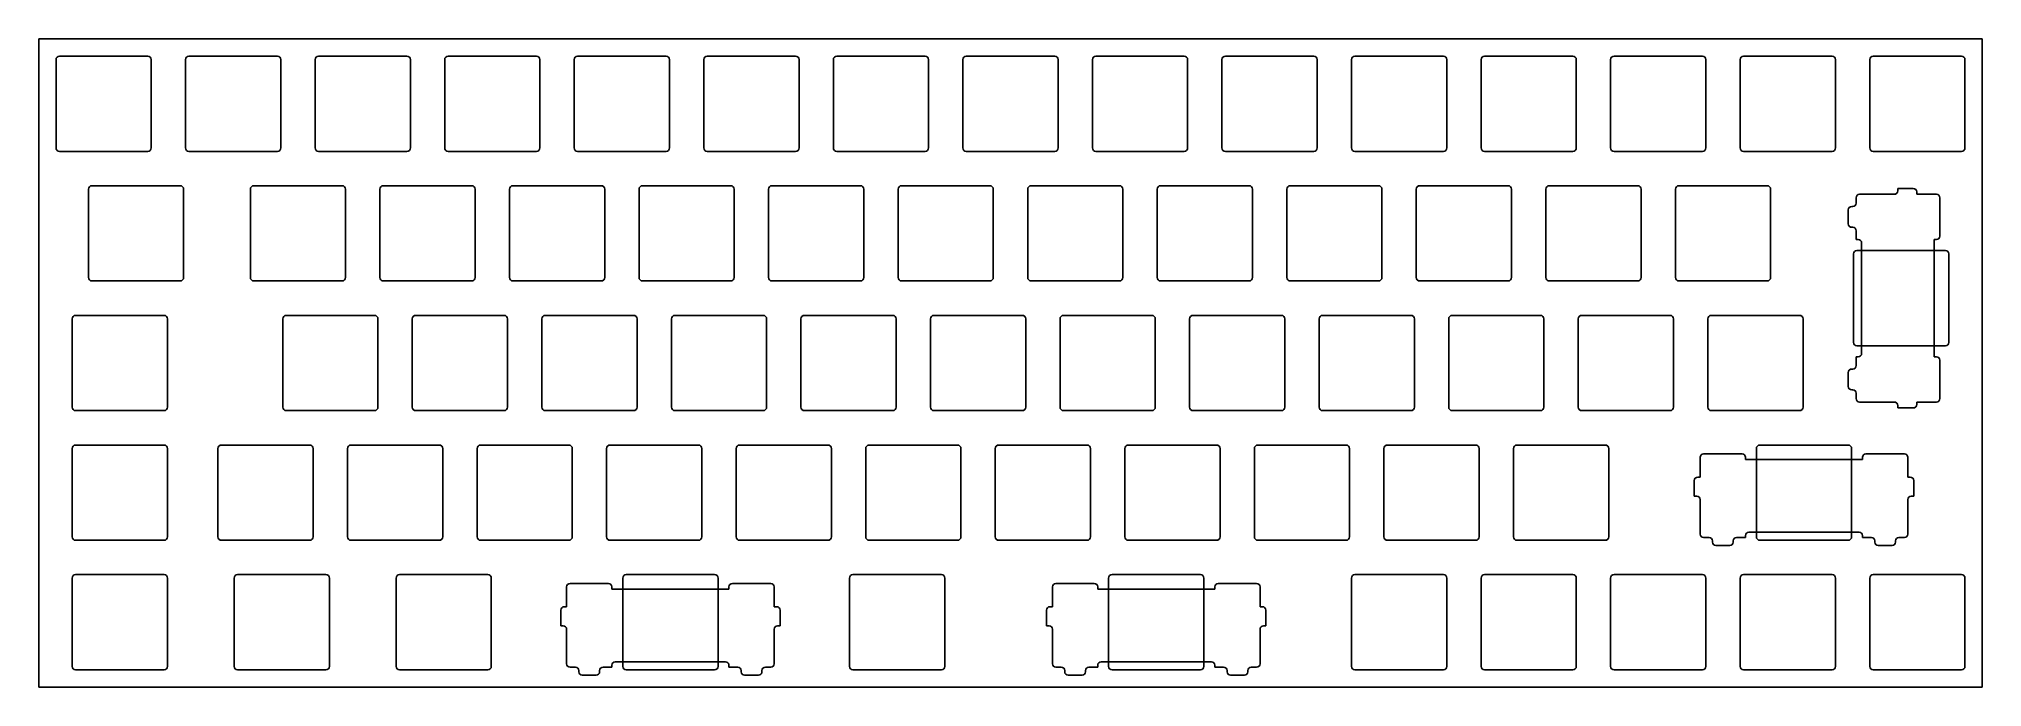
# Model space of a CAD drawing. Header units: millimetres. Extents: x 0 to 286, y -95 to 0.
import ezdxf

# ---------------------------------------------------------------- set-up
doc = ezdxf.new("R2010")
doc.units = ezdxf.units.MM

msp = doc.modelspace()

# ---------------------------------------------------------------- linework, layer by layer
for p, q in [((0, 0), (285.75, 0)), ((0, -95.25), (0, 0)), ((285.75, -95.25), (285.75, 0)), ((3.025, -2.525), (16.025, -2.525)), ((22.075, -2.525), (35.075, -2.525)), ((41.125, -2.525), (54.125, -2.525)), ((60.175, -2.525), (73.175, -2.525)), ((79.225, -2.525), (92.225, -2.525)), ((98.275, -2.525), (111.275, -2.525)), ((117.325, -2.525), (130.325, -2.525)), ((136.375, -2.525), (149.375, -2.525)), ((155.425, -2.525), (168.425, -2.525)), ((174.475, -2.525), (187.475, -2.525)), ((193.525, -2.525), (206.525, -2.525)), ((212.575, -2.525), (225.575, -2.525)), ((231.625, -2.525), (244.625, -2.525)), ((250.675, -2.525), (263.675, -2.525)), ((269.725, -2.525), (282.725, -2.525)), ((2.525, -3.025), (2.525, -16.025)), ((16.525, -3.025), (16.525, -16.025)), ((21.575, -3.025), (21.575, -16.025)), ((35.575, -3.025), (35.575, -16.025)), ((40.625, -3.025), (40.625, -16.025)), ((54.625, -3.025), (54.625, -16.025)), ((59.675, -3.025), (59.675, -16.025)), ((73.675, -3.025), (73.675, -16.025)), ((78.725, -3.025), (78.725, -16.025)), ((92.725, -3.025), (92.725, -16.025)), ((97.775, -3.025), (97.775, -16.025)), ((111.775, -3.025), (111.775, -16.025)), ((116.825, -3.025), (116.825, -16.025)), ((130.825, -3.025), (130.825, -16.025)), ((135.875, -3.025), (135.875, -16.025)), ((149.875, -3.025), (149.875, -16.025)), ((154.925, -3.025), (154.925, -16.025)), ((168.925, -3.025), (168.925, -16.025)), ((173.975, -3.025), (173.975, -16.025)), ((187.975, -3.025), (187.975, -16.025)), ((193.025, -3.025), (193.025, -16.025)), ((207.025, -3.025), (207.025, -16.025)), ((212.075, -3.025), (212.075, -16.025)), ((226.075, -3.025), (226.075, -16.025)), ((231.125, -3.025), (231.125, -16.025)), ((245.125, -3.025), (245.125, -16.025)), ((250.175, -3.025), (250.175, -16.025)), ((264.175, -3.025), (264.175, -16.025)), ((269.225, -3.025), (269.225, -16.025)), ((283.225, -3.025), (283.225, -16.025)), ((3.025, -16.525), (16.025, -16.525)), ((22.075, -16.525), (35.075, -16.525)), ((41.125, -16.525), (54.125, -16.525)), ((60.175, -16.525), (73.175, -16.525)), ((79.225, -16.525), (92.225, -16.525)), ((98.275, -16.525), (111.275, -16.525)), ((117.325, -16.525), (130.325, -16.525)), ((136.375, -16.525), (149.375, -16.525)), ((155.425, -16.525), (168.425, -16.525)), ((174.475, -16.525), (187.475, -16.525)), ((193.525, -16.525), (206.525, -16.525)), ((212.575, -16.525), (225.575, -16.525)), ((231.625, -16.525), (244.625, -16.525)), ((250.675, -16.525), (263.675, -16.525)), ((269.725, -16.525), (282.725, -16.525)), ((7.2875, -22.075), (7.2875, -35.075)), ((7.7875, -21.575), (20.7875, -21.575)), ((21.2875, -22.075), (21.2875, -35.075)), ((31.1, -22.075), (31.1, -35.075)), ((31.6, -21.575), (44.6, -21.575)), ((45.1, -22.075), (45.1, -35.075)), ((50.15, -22.075), (50.15, -35.075)), ((50.65, -21.575), (63.65, -21.575)), ((64.15, -22.075), (64.15, -35.075)), ((69.2, -22.075), (69.2, -35.075)), ((69.7, -21.575), (82.7, -21.575)), ((83.2, -22.075), (83.2, -35.075)), ((88.25, -22.075), (88.25, -35.075)), ((88.75, -21.575), (101.75, -21.575)), ((102.25, -22.075), (102.25, -35.075)), ((107.3, -22.075), (107.3, -35.075)), ((107.8, -21.575), (120.8, -21.575)), ((121.3, -22.075), (121.3, -35.075)), ((126.35, -22.075), (126.35, -35.075)), ((126.85, -21.575), (139.85, -21.575)), ((140.35, -22.075), (140.35, -35.075)), ((145.4, -22.075), (145.4, -35.075)), ((145.9, -21.575), (158.9, -21.575)), ((159.4, -22.075), (159.4, -35.075)), ((164.45, -22.075), (164.45, -35.075)), ((164.95, -21.575), (177.95, -21.575)), ((178.45, -22.075), (178.45, -35.075)), ((183.5, -22.075), (183.5, -35.075)), ((184, -21.575), (197, -21.575)), ((197.5, -22.075), (197.5, -35.075)), ((202.55, -22.075), (202.55, -35.075)), ((203.05, -21.575), (216.05, -21.575)), ((216.55, -22.075), (216.55, -35.075)), ((221.6, -22.075), (221.6, -35.075)), ((222.1, -21.575), (235.1, -21.575)), ((235.6, -22.075), (235.6, -35.075)), ((240.65, -22.075), (240.65, -35.075)), ((241.15, -21.575), (254.15, -21.575)), ((254.65, -22.075), (254.65, -35.075)), ((267.73975, -22.8346), (272.83575, -22.8346)), ((273.33575, -22.3346), (273.33575, -21.971)), ((273.33575, -21.971), (275.62975, -21.971)), ((276.12975, -22.471), (276.12975, -22.8346)), ((276.12975, -22.8346), (279.03335, -22.8346)), ((266.07135, -27.186), (266.07135, -25.138)), ((266.57135, -24.638), (266.73975, -24.638)), ((267.23975, -24.138), (267.23975, -23.3346)), ((279.53335, -23.3346), (279.53335, -28.9894)), ((266.73975, -27.686), (266.57135, -27.686)), ((267.23975, -29.4894), (267.23975, -28.186)), ((267.52715, -29.4894), (267.23975, -29.4894)), ((280.34375, -31.1), (267.34375, -31.1)), ((268.02715, -38.1), (268.02715, -29.9894)), ((279.03335, -29.4894), (278.72055, -29.4894)), ((278.72055, -29.4894), (278.72055, -38.1)), ((266.84375, -31.6), (266.84375, -44.6)), ((280.84375, -31.6), (280.84375, -44.6)), ((7.7875, -35.575), (20.7875, -35.575)), ((31.6, -35.575), (44.6, -35.575)), ((50.65, -35.575), (63.65, -35.575)), ((69.7, -35.575), (82.7, -35.575)), ((88.75, -35.575), (101.75, -35.575)), ((107.8, -35.575), (120.8, -35.575)), ((126.85, -35.575), (139.85, -35.575)), ((145.9, -35.575), (158.9, -35.575)), ((164.95, -35.575), (177.95, -35.575)), ((184, -35.575), (197, -35.575)), ((203.05, -35.575), (216.05, -35.575)), ((222.1, -35.575), (235.1, -35.575)), ((241.15, -35.575), (254.15, -35.575)), ((268.02715, -38.1), (268.02715, -46.2106)), ((278.72055, -46.7106), (278.72055, -38.1)), ((4.90625, -41.125), (4.90625, -54.125)), ((5.40625, -40.625), (18.40625, -40.625)), ((18.90625, -41.125), (18.90625, -54.125)), ((35.8625, -41.125), (35.8625, -54.125)), ((36.3625, -40.625), (49.3625, -40.625)), ((49.8625, -41.125), (49.8625, -54.125)), ((54.9125, -41.125), (54.9125, -54.125)), ((55.4125, -40.625), (68.4125, -40.625)), ((68.9125, -41.125), (68.9125, -54.125)), ((73.9625, -41.125), (73.9625, -54.125)), ((74.4625, -40.625), (87.4625, -40.625)), ((87.9625, -41.125), (87.9625, -54.125)), ((93.0125, -41.125), (93.0125, -54.125)), ((93.5125, -40.625), (106.5125, -40.625)), ((107.0125, -41.125), (107.0125, -54.125)), ((112.0625, -41.125), (112.0625, -54.125)), ((112.5625, -40.625), (125.5625, -40.625)), ((126.0625, -41.125), (126.0625, -54.125)), ((131.1125, -41.125), (131.1125, -54.125)), ((131.6125, -40.625), (144.6125, -40.625)), ((145.1125, -41.125), (145.1125, -54.125)), ((150.1625, -41.125), (150.1625, -54.125)), ((150.6625, -40.625), (163.6625, -40.625)), ((164.1625, -41.125), (164.1625, -54.125)), ((169.2125, -41.125), (169.2125, -54.125)), ((169.7125, -40.625), (182.7125, -40.625)), ((183.2125, -41.125), (183.2125, -54.125)), ((188.2625, -41.125), (188.2625, -54.125)), ((188.7625, -40.625), (201.7625, -40.625)), ((202.2625, -41.125), (202.2625, -54.125)), ((207.3125, -41.125), (207.3125, -54.125)), ((207.8125, -40.625), (220.8125, -40.625)), ((221.3125, -41.125), (221.3125, -54.125)), ((226.3625, -41.125), (226.3625, -54.125)), ((226.8625, -40.625), (239.8625, -40.625)), ((240.3625, -41.125), (240.3625, -54.125)), ((245.4125, -41.125), (245.4125, -54.125)), ((245.9125, -40.625), (258.9125, -40.625)), ((259.4125, -41.125), (259.4125, -54.125)), ((280.34375, -45.1), (267.34375, -45.1)), ((266.73975, -48.514), (266.57135, -48.514)), ((267.52715, -46.7106), (267.23975, -46.7106)), ((267.23975, -46.7106), (267.23975, -48.014)), ((279.03335, -46.7106), (278.72055, -46.7106)), ((279.53335, -52.8654), (279.53335, -47.2106)), ((266.07135, -49.014), (266.07135, -51.062)), ((266.57135, -51.562), (266.73975, -51.562)), ((267.23975, -52.062), (267.23975, -52.8654)), ((267.73975, -53.3654), (272.83575, -53.3654)), ((273.33575, -53.8654), (273.33575, -54.229)), ((273.33575, -54.229), (275.62975, -54.229)), ((276.12975, -53.729), (276.12975, -53.3654)), ((276.12975, -53.3654), (279.03335, -53.3654)), ((5.40625, -54.625), (18.40625, -54.625)), ((36.3625, -54.625), (49.3625, -54.625)), ((55.4125, -54.625), (68.4125, -54.625)), ((74.4625, -54.625), (87.4625, -54.625)), ((93.5125, -54.625), (106.5125, -54.625)), ((112.5625, -54.625), (125.5625, -54.625)), ((131.6125, -54.625), (144.6125, -54.625)), ((150.6625, -54.625), (163.6625, -54.625)), ((169.7125, -54.625), (182.7125, -54.625)), ((188.7625, -54.625), (201.7625, -54.625)), ((207.8125, -54.625), (220.8125, -54.625)), ((226.8625, -54.625), (239.8625, -54.625)), ((245.9125, -54.625), (258.9125, -54.625)), ((5.40625, -59.675), (18.40625, -59.675)), ((26.8375, -59.675), (39.8375, -59.675)), ((45.8875, -59.675), (58.8875, -59.675)), ((64.9375, -59.675), (77.9375, -59.675)), ((83.9875, -59.675), (96.9875, -59.675)), ((103.0375, -59.675), (116.0375, -59.675)), ((122.0875, -59.675), (135.0875, -59.675)), ((141.1375, -59.675), (154.1375, -59.675)), ((160.1875, -59.675), (173.1875, -59.675)), ((179.2375, -59.675), (192.2375, -59.675)), ((198.2875, -59.675), (211.2875, -59.675)), ((217.3375, -59.675), (230.3375, -59.675)), ((253.05625, -59.675), (266.05625, -59.675)), ((4.90625, -60.175), (4.90625, -73.175)), ((18.90625, -60.175), (18.90625, -73.175)), ((26.3375, -60.175), (26.3375, -73.175)), ((40.3375, -60.175), (40.3375, -73.175)), ((45.3875, -60.175), (45.3875, -73.175)), ((59.3875, -60.175), (59.3875, -73.175)), ((64.4375, -60.175), (64.4375, -73.175)), ((78.4375, -60.175), (78.4375, -73.175)), ((83.4875, -60.175), (83.4875, -73.175)), ((97.4875, -60.175), (97.4875, -73.175)), ((102.5375, -60.175), (102.5375, -73.175)), ((116.5375, -60.175), (116.5375, -73.175)), ((121.5875, -60.175), (121.5875, -73.175)), ((135.5875, -60.175), (135.5875, -73.175)), ((140.6375, -60.175), (140.6375, -73.175)), ((154.6375, -60.175), (154.6375, -73.175)), ((159.6875, -60.175), (159.6875, -73.175)), ((173.6875, -60.175), (173.6875, -73.175)), ((178.7375, -60.175), (178.7375, -73.175)), ((192.7375, -60.175), (192.7375, -73.175)), ((197.7875, -60.175), (197.7875, -73.175)), ((211.7875, -60.175), (211.7875, -73.175)), ((216.8375, -60.175), (216.8375, -73.175)), ((230.8375, -60.175), (230.8375, -73.175)), ((244.29085, -64.389), (244.29085, -61.4854)), ((244.79085, -60.9854), (250.44565, -60.9854)), ((250.94565, -61.4854), (250.94565, -61.7982)), ((250.94565, -61.7982), (259.55625, -61.7982)), ((252.55625, -60.175), (252.55625, -73.175)), ((268.16685, -61.7982), (259.55625, -61.7982)), ((266.55625, -60.175), (266.55625, -73.175)), ((268.16685, -61.4854), (268.16685, -61.7982)), ((274.32165, -60.9854), (268.66685, -60.9854)), ((274.82165, -64.389), (274.82165, -61.4854)), ((243.42725, -67.183), (243.42725, -64.889)), ((243.92725, -64.389), (244.29085, -64.389)), ((275.18525, -64.389), (274.82165, -64.389)), ((275.68525, -67.183), (275.68525, -64.889)), ((243.79085, -67.183), (243.42725, -67.183)), ((244.29085, -72.779), (244.29085, -67.683)), ((274.82165, -72.779), (274.82165, -67.683)), ((275.32165, -67.183), (275.68525, -67.183)), ((5.40625, -73.675), (18.40625, -73.675)), ((26.8375, -73.675), (39.8375, -73.675)), ((45.8875, -73.675), (58.8875, -73.675)), ((64.9375, -73.675), (77.9375, -73.675)), ((83.9875, -73.675), (96.9875, -73.675)), ((103.0375, -73.675), (116.0375, -73.675)), ((122.0875, -73.675), (135.0875, -73.675)), ((141.1375, -73.675), (154.1375, -73.675)), ((160.1875, -73.675), (173.1875, -73.675)), ((179.2375, -73.675), (192.2375, -73.675)), ((198.2875, -73.675), (211.2875, -73.675)), ((217.3375, -73.675), (230.3375, -73.675)), ((245.59425, -73.279), (244.79085, -73.279)), ((246.09425, -73.9474), (246.09425, -73.779)), ((249.14225, -73.779), (249.14225, -73.9474)), ((250.94565, -73.279), (249.64225, -73.279)), ((250.94565, -72.9916), (250.94565, -73.279)), ((259.55625, -72.4916), (251.44565, -72.4916)), ((253.05625, -73.675), (266.05625, -73.675)), ((259.55625, -72.4916), (267.66685, -72.4916)), ((268.16685, -72.9916), (268.16685, -73.279)), ((268.16685, -73.279), (269.47025, -73.279)), ((269.97025, -73.779), (269.97025, -73.9474)), ((273.01825, -73.9474), (273.01825, -73.779)), ((273.51825, -73.279), (274.32165, -73.279)), ((248.64225, -74.4474), (246.59425, -74.4474)), ((270.47025, -74.4474), (272.51825, -74.4474)), ((4.90625, -79.225), (4.90625, -92.225)), ((5.40625, -78.725), (18.40625, -78.725)), ((18.90625, -79.225), (18.90625, -92.225)), ((28.71875, -79.225), (28.71875, -92.225)), ((29.21875, -78.725), (42.21875, -78.725)), ((42.71875, -79.225), (42.71875, -92.225)), ((52.53125, -79.225), (52.53125, -92.225)), ((53.03125, -78.725), (66.03125, -78.725)), ((66.53125, -79.225), (66.53125, -92.225)), ((85.86875, -79.225), (85.86875, -92.225)), ((86.36875, -78.725), (99.36875, -78.725)), ((99.86875, -79.225), (99.86875, -92.225)), ((119.20625, -79.225), (119.20625, -92.225)), ((119.70625, -78.725), (132.70625, -78.725)), ((133.20625, -79.225), (133.20625, -92.225)), ((157.30625, -79.225), (157.30625, -92.225)), ((157.80625, -78.725), (170.80625, -78.725)), ((171.30625, -79.225), (171.30625, -92.225)), ((193.025, -79.225), (193.025, -92.225)), ((193.525, -78.725), (206.525, -78.725)), ((207.025, -79.225), (207.025, -92.225)), ((212.075, -79.225), (212.075, -92.225)), ((212.575, -78.725), (225.575, -78.725)), ((226.075, -79.225), (226.075, -92.225)), ((231.125, -79.225), (231.125, -92.225)), ((231.625, -78.725), (244.625, -78.725)), ((245.125, -79.225), (245.125, -92.225)), ((250.175, -79.225), (250.175, -92.225)), ((250.675, -78.725), (263.675, -78.725)), ((264.175, -79.225), (264.175, -92.225)), ((269.225, -79.225), (269.225, -92.225)), ((269.725, -78.725), (282.725, -78.725)), ((283.225, -79.225), (283.225, -92.225)), ((77.60335, -83.439), (77.60335, -80.5354)), ((78.10335, -80.0354), (83.75815, -80.0354)), ((84.25815, -80.5354), (84.25815, -80.8482)), ((84.25815, -80.8482), (92.86875, -80.8482)), ((101.47935, -80.8482), (92.86875, -80.8482)), ((101.47935, -80.5354), (101.47935, -80.8482)), ((107.63415, -80.0354), (101.97935, -80.0354)), ((108.13415, -83.439), (108.13415, -80.5354)), ((149.04085, -83.439), (149.04085, -80.5354)), ((149.54085, -80.0354), (155.19565, -80.0354)), ((155.69565, -80.5354), (155.69565, -80.8482)), ((155.69565, -80.8482), (164.30625, -80.8482)), ((172.91685, -80.8482), (164.30625, -80.8482)), ((172.91685, -80.5354), (172.91685, -80.8482)), ((179.07165, -80.0354), (173.41685, -80.0354)), ((179.57165, -83.439), (179.57165, -80.5354)), ((76.73975, -86.233), (76.73975, -83.939)), ((77.23975, -83.439), (77.60335, -83.439)), ((108.49775, -83.439), (108.13415, -83.439)), ((108.99775, -86.233), (108.99775, -83.939)), ((148.17725, -86.233), (148.17725, -83.939)), ((148.67725, -83.439), (149.04085, -83.439)), ((179.93525, -83.439), (179.57165, -83.439)), ((180.43525, -86.233), (180.43525, -83.939)), ((77.10335, -86.233), (76.73975, -86.233)), ((77.60335, -91.829), (77.60335, -86.733)), ((108.13415, -91.829), (108.13415, -86.733)), ((108.63415, -86.233), (108.99775, -86.233)), ((148.54085, -86.233), (148.17725, -86.233)), ((149.04085, -91.829), (149.04085, -86.733)), ((179.57165, -91.829), (179.57165, -86.733)), ((180.07165, -86.233), (180.43525, -86.233)), ((5.40625, -92.725), (18.40625, -92.725)), ((29.21875, -92.725), (42.21875, -92.725)), ((53.03125, -92.725), (66.03125, -92.725)), ((78.90675, -92.329), (78.10335, -92.329)), ((79.40675, -92.9974), (79.40675, -92.829)), ((81.95475, -93.4974), (79.90675, -93.4974)), ((82.45475, -92.829), (82.45475, -92.9974)), ((84.25815, -92.329), (82.95475, -92.329)), ((84.25815, -92.0416), (84.25815, -92.329)), ((92.86875, -91.5416), (84.75815, -91.5416)), ((86.36875, -92.725), (99.36875, -92.725)), ((92.86875, -91.5416), (100.97935, -91.5416)), ((101.47935, -92.0416), (101.47935, -92.329)), ((101.47935, -92.329), (102.78275, -92.329)), ((103.28275, -92.829), (103.28275, -92.9974)), ((103.78275, -93.4974), (105.83075, -93.4974)), ((106.33075, -92.9974), (106.33075, -92.829)), ((106.83075, -92.329), (107.63415, -92.329)), ((119.70625, -92.725), (132.70625, -92.725)), ((150.34425, -92.329), (149.54085, -92.329)), ((150.84425, -92.9974), (150.84425, -92.829)), ((153.39225, -93.4974), (151.34425, -93.4974)), ((153.89225, -92.829), (153.89225, -92.9974)), ((155.69565, -92.329), (154.39225, -92.329)), ((155.69565, -92.0416), (155.69565, -92.329)), ((164.30625, -91.5416), (156.19565, -91.5416)), ((157.80625, -92.725), (170.80625, -92.725)), ((164.30625, -91.5416), (172.41685, -91.5416)), ((172.91685, -92.0416), (172.91685, -92.329)), ((172.91685, -92.329), (174.22025, -92.329)), ((174.72025, -92.829), (174.72025, -92.9974)), ((175.22025, -93.4974), (177.26825, -93.4974)), ((177.76825, -92.9974), (177.76825, -92.829)), ((178.26825, -92.329), (179.07165, -92.329)), ((193.525, -92.725), (206.525, -92.725)), ((212.575, -92.725), (225.575, -92.725)), ((231.625, -92.725), (244.625, -92.725)), ((250.675, -92.725), (263.675, -92.725)), ((269.725, -92.725), (282.725, -92.725)), ((0, -95.25), (285.75, -95.25))]:
    msp.add_line(p, q)
for centre, start, end in [((3.025, -3.025), 90, 180), ((16.025, -3.025), 0, 90), ((22.075, -3.025), 90, 180), ((35.075, -3.025), 0, 90), ((41.125, -3.025), 90, 180), ((54.125, -3.025), 0, 90), ((60.175, -3.025), 90, 180), ((73.175, -3.025), 0, 90), ((79.225, -3.025), 90, 180), ((92.225, -3.025), 0, 90), ((98.275, -3.025), 90, 180), ((111.275, -3.025), 0, 90), ((117.325, -3.025), 90, 180), ((130.325, -3.025), 0, 90), ((136.375, -3.025), 90, 180), ((149.375, -3.025), 0, 90), ((155.425, -3.025), 90, 180), ((168.425, -3.025), 0, 90), ((174.475, -3.025), 90, 180), ((187.475, -3.025), 0, 90), ((193.525, -3.025), 90, 180), ((206.525, -3.025), 0, 90), ((212.575, -3.025), 90, 180), ((225.575, -3.025), 0, 90), ((231.625, -3.025), 90, 180), ((244.625, -3.025), 0, 90), ((250.675, -3.025), 90, 180), ((263.675, -3.025), 0, 90), ((269.725, -3.025), 90, 180), ((282.725, -3.025), 0, 90), ((3.025, -16.025), 180, 270), ((16.025, -16.025), 270, 0), ((22.075, -16.025), 180, 270), ((35.075, -16.025), 270, 0), ((41.125, -16.025), 180, 270), ((54.125, -16.025), 270, 0), ((60.175, -16.025), 180, 270), ((73.175, -16.025), 270, 0), ((79.225, -16.025), 180, 270), ((92.225, -16.025), 270, 0), ((98.275, -16.025), 180, 270), ((111.275, -16.025), 270, 0), ((117.325, -16.025), 180, 270), ((130.325, -16.025), 270, 0), ((136.375, -16.025), 180, 270), ((149.375, -16.025), 270, 0), ((155.425, -16.025), 180, 270), ((168.425, -16.025), 270, 0), ((174.475, -16.025), 180, 270), ((187.475, -16.025), 270, 0), ((193.525, -16.025), 180, 270), ((206.525, -16.025), 270, 0), ((212.575, -16.025), 180, 270), ((225.575, -16.025), 270, 0), ((231.625, -16.025), 180, 270), ((244.625, -16.025), 270, 0), ((250.675, -16.025), 180, 270), ((263.675, -16.025), 270, 0), ((269.725, -16.025), 180, 270), ((282.725, -16.025), 270, 0), ((7.7875, -22.075), 90, 180), ((20.7875, -22.075), 0, 90), ((31.6, -22.075), 90, 180), ((44.6, -22.075), 0, 90), ((50.65, -22.075), 90, 180), ((63.65, -22.075), 0, 90), ((69.7, -22.075), 90, 180), ((82.7, -22.075), 0, 90), ((88.75, -22.075), 90, 180), ((101.75, -22.075), 0, 90), ((107.8, -22.075), 90, 180), ((120.8, -22.075), 0, 90), ((126.85, -22.075), 90, 180), ((139.85, -22.075), 0, 90), ((145.9, -22.075), 90, 180), ((158.9, -22.075), 0, 90), ((164.95, -22.075), 90, 180), ((177.95, -22.075), 0, 90), ((184, -22.075), 90, 180), ((197, -22.075), 0, 90), ((203.05, -22.075), 90, 180), ((216.05, -22.075), 0, 90), ((222.1, -22.075), 90, 180), ((235.1, -22.075), 0, 90), ((241.15, -22.075), 90, 180), ((254.15, -22.075), 0, 90), ((267.73975, -23.3346), 90, 180), ((272.83575, -22.3346), 270, 0), ((275.62975, -22.471), 0, 90), ((279.03335, -23.3346), 0, 90), ((266.57135, -25.138), 90, 180), ((266.73975, -24.138), 270, 0), ((266.57135, -27.186), 180, 270), ((266.73975, -28.186), 0, 90), ((267.34375, -31.6), 90, 180), ((267.52715, -29.9894), 0, 90), ((279.03335, -28.9894), 270, 0), ((280.34375, -31.6), 0, 90), ((7.7875, -35.075), 180, 270), ((20.7875, -35.075), 270, 0), ((31.6, -35.075), 180, 270), ((44.6, -35.075), 270, 0), ((50.65, -35.075), 180, 270), ((63.65, -35.075), 270, 0), ((69.7, -35.075), 180, 270), ((82.7, -35.075), 270, 0), ((88.75, -35.075), 180, 270), ((101.75, -35.075), 270, 0), ((107.8, -35.075), 180, 270), ((120.8, -35.075), 270, 0), ((126.85, -35.075), 180, 270), ((139.85, -35.075), 270, 0), ((145.9, -35.075), 180, 270), ((158.9, -35.075), 270, 0), ((164.95, -35.075), 180, 270), ((177.95, -35.075), 270, 0), ((184, -35.075), 180, 270), ((197, -35.075), 270, 0), ((203.05, -35.075), 180, 270), ((216.05, -35.075), 270, 0), ((222.1, -35.075), 180, 270), ((235.1, -35.075), 270, 0), ((241.15, -35.075), 180, 270), ((254.15, -35.075), 270, 0), ((5.40625, -41.125), 90, 180), ((18.40625, -41.125), 0, 90), ((36.3625, -41.125), 90, 180), ((49.3625, -41.125), 0, 90), ((55.4125, -41.125), 90, 180), ((68.4125, -41.125), 0, 90), ((74.4625, -41.125), 90, 180), ((87.4625, -41.125), 0, 90), ((93.5125, -41.125), 90, 180), ((106.5125, -41.125), 0, 90), ((112.5625, -41.125), 90, 180), ((125.5625, -41.125), 0, 90), ((131.6125, -41.125), 90, 180), ((144.6125, -41.125), 0, 90), ((150.6625, -41.125), 90, 180), ((163.6625, -41.125), 0, 90), ((169.7125, -41.125), 90, 180), ((182.7125, -41.125), 0, 90), ((188.7625, -41.125), 90, 180), ((201.7625, -41.125), 0, 90), ((207.8125, -41.125), 90, 180), ((220.8125, -41.125), 0, 90), ((226.8625, -41.125), 90, 180), ((239.8625, -41.125), 0, 90), ((245.9125, -41.125), 90, 180), ((258.9125, -41.125), 0, 90), ((267.34375, -44.6), 180, 270), ((280.34375, -44.6), 270, 0), ((266.57135, -49.014), 90, 180), ((266.73975, -48.014), 270, 0), ((267.52715, -46.2106), 270, 0), ((279.03335, -47.2106), 0, 90), ((266.57135, -51.062), 180, 270), ((5.40625, -54.125), 180, 270), ((18.40625, -54.125), 270, 0), ((36.3625, -54.125), 180, 270), ((49.3625, -54.125), 270, 0), ((55.4125, -54.125), 180, 270), ((68.4125, -54.125), 270, 0), ((74.4625, -54.125), 180, 270), ((87.4625, -54.125), 270, 0), ((93.5125, -54.125), 180, 270), ((106.5125, -54.125), 270, 0), ((112.5625, -54.125), 180, 270), ((125.5625, -54.125), 270, 0), ((131.6125, -54.125), 180, 270), ((144.6125, -54.125), 270, 0), ((150.6625, -54.125), 180, 270), ((163.6625, -54.125), 270, 0), ((169.7125, -54.125), 180, 270), ((182.7125, -54.125), 270, 0), ((188.7625, -54.125), 180, 270), ((201.7625, -54.125), 270, 0), ((207.8125, -54.125), 180, 270), ((220.8125, -54.125), 270, 0), ((226.8625, -54.125), 180, 270), ((239.8625, -54.125), 270, 0), ((245.9125, -54.125), 180, 270), ((258.9125, -54.125), 270, 0), ((266.73975, -52.062), 0, 90), ((267.73975, -52.8654), 180, 270), ((272.83575, -53.8654), 0, 90), ((275.62975, -53.729), 270, 0), ((279.03335, -52.8654), 270, 0), ((5.40625, -60.175), 90, 180), ((18.40625, -60.175), 0, 90), ((26.8375, -60.175), 90, 180), ((39.8375, -60.175), 0, 90), ((45.8875, -60.175), 90, 180), ((58.8875, -60.175), 0, 90), ((64.9375, -60.175), 90, 180), ((77.9375, -60.175), 0, 90), ((83.9875, -60.175), 90, 180), ((96.9875, -60.175), 0, 90), ((103.0375, -60.175), 90, 180), ((116.0375, -60.175), 0, 90), ((122.0875, -60.175), 90, 180), ((135.0875, -60.175), 0, 90), ((141.1375, -60.175), 90, 180), ((154.1375, -60.175), 0, 90), ((160.1875, -60.175), 90, 180), ((173.1875, -60.175), 0, 90), ((179.2375, -60.175), 90, 180), ((192.2375, -60.175), 0, 90), ((198.2875, -60.175), 90, 180), ((211.2875, -60.175), 0, 90), ((217.3375, -60.175), 90, 180), ((230.3375, -60.175), 0, 90), ((253.05625, -60.175), 90, 180), ((266.05625, -60.175), 0, 90), ((244.79085, -61.4854), 90, 180), ((250.44565, -61.4854), 0, 90), ((268.66685, -61.4854), 90, 180), ((274.32165, -61.4854), 0, 90), ((243.92725, -64.889), 90, 180), ((275.18525, -64.889), 0, 90), ((243.79085, -67.683), 0, 90), ((275.32165, -67.683), 90, 180), ((5.40625, -73.175), 180, 270), ((18.40625, -73.175), 270, 0), ((26.8375, -73.175), 180, 270), ((39.8375, -73.175), 270, 0), ((45.8875, -73.175), 180, 270), ((58.8875, -73.175), 270, 0), ((64.9375, -73.175), 180, 270), ((77.9375, -73.175), 270, 0), ((83.9875, -73.175), 180, 270), ((96.9875, -73.175), 270, 0), ((103.0375, -73.175), 180, 270), ((116.0375, -73.175), 270, 0), ((122.0875, -73.175), 180, 270), ((135.0875, -73.175), 270, 0), ((141.1375, -73.175), 180, 270), ((154.1375, -73.175), 270, 0), ((160.1875, -73.175), 180, 270), ((173.1875, -73.175), 270, 0), ((179.2375, -73.175), 180, 270), ((192.2375, -73.175), 270, 0), ((198.2875, -73.175), 180, 270), ((211.2875, -73.175), 270, 0), ((217.3375, -73.175), 180, 270), ((230.3375, -73.175), 270, 0), ((244.79085, -72.779), 180, 270), ((245.59425, -73.779), 0, 90), ((246.59425, -73.9474), 180, 270), ((248.64225, -73.9474), 270, 0), ((249.64225, -73.779), 90, 180), ((251.44565, -72.9916), 90, 180), ((253.05625, -73.175), 180, 270), ((266.05625, -73.175), 270, 0), ((267.66685, -72.9916), 0, 90), ((269.47025, -73.779), 0, 90), ((270.47025, -73.9474), 180, 270), ((272.51825, -73.9474), 270, 0), ((273.51825, -73.779), 90, 180), ((274.32165, -72.779), 270, 0), ((5.40625, -79.225), 90, 180), ((18.40625, -79.225), 0, 90), ((29.21875, -79.225), 90, 180), ((42.21875, -79.225), 0, 90), ((53.03125, -79.225), 90, 180), ((66.03125, -79.225), 0, 90), ((86.36875, -79.225), 90, 180), ((99.36875, -79.225), 0, 90), ((119.70625, -79.225), 90, 180), ((132.70625, -79.225), 0, 90), ((157.80625, -79.225), 90, 180), ((170.80625, -79.225), 0, 90), ((193.525, -79.225), 90, 180), ((206.525, -79.225), 0, 90), ((212.575, -79.225), 90, 180), ((225.575, -79.225), 0, 90), ((231.625, -79.225), 90, 180), ((244.625, -79.225), 0, 90), ((250.675, -79.225), 90, 180), ((263.675, -79.225), 0, 90), ((269.725, -79.225), 90, 180), ((282.725, -79.225), 0, 90), ((78.10335, -80.5354), 90, 180), ((83.75815, -80.5354), 0, 90), ((101.97935, -80.5354), 90, 180), ((107.63415, -80.5354), 0, 90), ((149.54085, -80.5354), 90, 180), ((155.19565, -80.5354), 0, 90), ((173.41685, -80.5354), 90, 180), ((179.07165, -80.5354), 0, 90), ((77.23975, -83.939), 90, 180), ((108.49775, -83.939), 0, 90), ((148.67725, -83.939), 90, 180), ((179.93525, -83.939), 0, 90), ((77.10335, -86.733), 0, 90), ((108.63415, -86.733), 90, 180), ((148.54085, -86.733), 0, 90), ((180.07165, -86.733), 90, 180), ((5.40625, -92.225), 180, 270), ((18.40625, -92.225), 270, 0), ((29.21875, -92.225), 180, 270), ((42.21875, -92.225), 270, 0), ((53.03125, -92.225), 180, 270), ((66.03125, -92.225), 270, 0), ((78.10335, -91.829), 180, 270), ((78.90675, -92.829), 0, 90), ((79.90675, -92.9974), 180, 270), ((81.95475, -92.9974), 270, 0), ((82.95475, -92.829), 90, 180), ((84.75815, -92.0416), 90, 180), ((86.36875, -92.225), 180, 270), ((99.36875, -92.225), 270, 0), ((100.97935, -92.0416), 0, 90), ((102.78275, -92.829), 0, 90), ((103.78275, -92.9974), 180, 270), ((105.83075, -92.9974), 270, 0), ((106.83075, -92.829), 90, 180), ((107.63415, -91.829), 270, 0), ((119.70625, -92.225), 180, 270), ((132.70625, -92.225), 270, 0), ((149.54085, -91.829), 180, 270), ((150.34425, -92.829), 0, 90), ((151.34425, -92.9974), 180, 270), ((153.39225, -92.9974), 270, 0), ((154.39225, -92.829), 90, 180), ((156.19565, -92.0416), 90, 180), ((157.80625, -92.225), 180, 270), ((170.80625, -92.225), 270, 0), ((172.41685, -92.0416), 0, 90), ((174.22025, -92.829), 0, 90), ((175.22025, -92.9974), 180, 270), ((177.26825, -92.9974), 270, 0), ((178.26825, -92.829), 90, 180), ((179.07165, -91.829), 270, 0), ((193.525, -92.225), 180, 270), ((206.525, -92.225), 270, 0), ((212.575, -92.225), 180, 270), ((225.575, -92.225), 270, 0), ((231.625, -92.225), 180, 270), ((244.625, -92.225), 270, 0), ((250.675, -92.225), 180, 270), ((263.675, -92.225), 270, 0), ((269.725, -92.225), 180, 270), ((282.725, -92.225), 270, 0)]:
    msp.add_arc(centre, 0.5, start, end)

doc.saveas('drawing.dxf')
